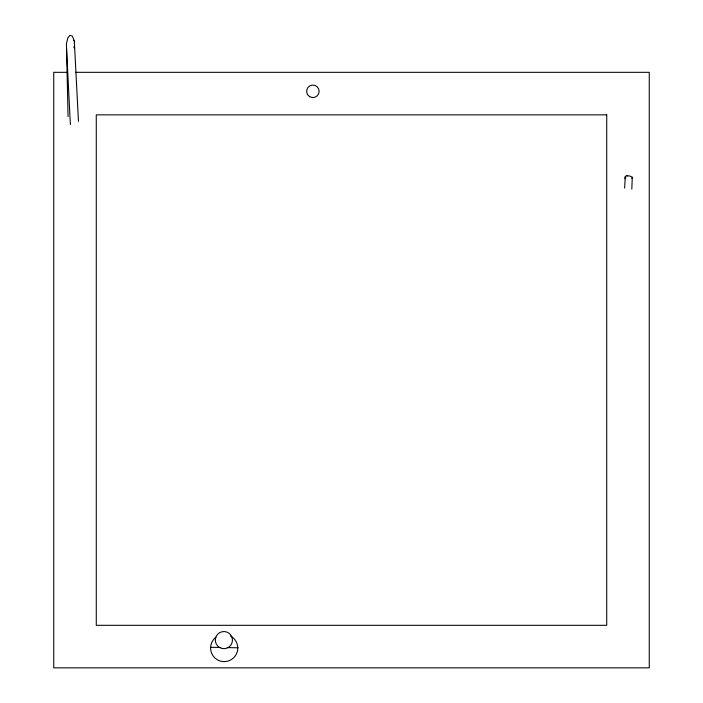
<?xml version="1.0" encoding="UTF-8"?>
<svg xmlns="http://www.w3.org/2000/svg" width="703" height="703" viewBox="0 0 703 703"><rect width="100%" height="100%" fill="white"/><g stroke="black" fill="none" stroke-linecap="round" stroke-linejoin="round"><path stroke-width="1.05" d="M624.624 188.114L625.31 176.629L625.819 177.341M631.812 189.151L632.278 177.112L629.651 175.97L626.426 175.847L625.354 176.356L624.923 178.676M74.307 47.619L74.404 46.029L74.36 48.076L74.351 46.24M632.349 178.105L632.436 177.666L631.821 178.202M626.997 175.776L627.647 175.75M66.899 72.321L53.736 72.321L53.736 667.85L649.264 667.85L649.264 72.321L75.669 72.321M210.953 647.305L220.768 647.489M227.289 647.604L238.115 647.797M74.167 40.756L72.356 36.117L70.01 35.273L67.857 37.795L66.442 43.533L68.059 116.628M74.369 42.039L78.472 121.426M74.079 40.238L74.456 42.549M66.636 49.351L66.557 48.85L70.379 124.624M230.593 636.048A13.594 13.594 0 0 1 235.136 656.084A13.594 13.594 0 0 1 214.652 657.727A13.594 13.594 0 0 1 215.944 637.226M606.724 114.861L96.276 114.861L96.276 625.31L606.724 625.31L606.724 114.861M219.6 647.525A8.568 8.568 0 0 0 232.456 640.108A8.568 8.568 0 0 0 219.6 632.682A8.568 8.568 0 0 0 219.6 647.525M309.751 96.733A6.257 6.257 0 0 0 319.136 91.32A6.257 6.257 0 0 0 309.751 85.907A6.257 6.257 0 0 0 309.751 96.733"/></g></svg>
